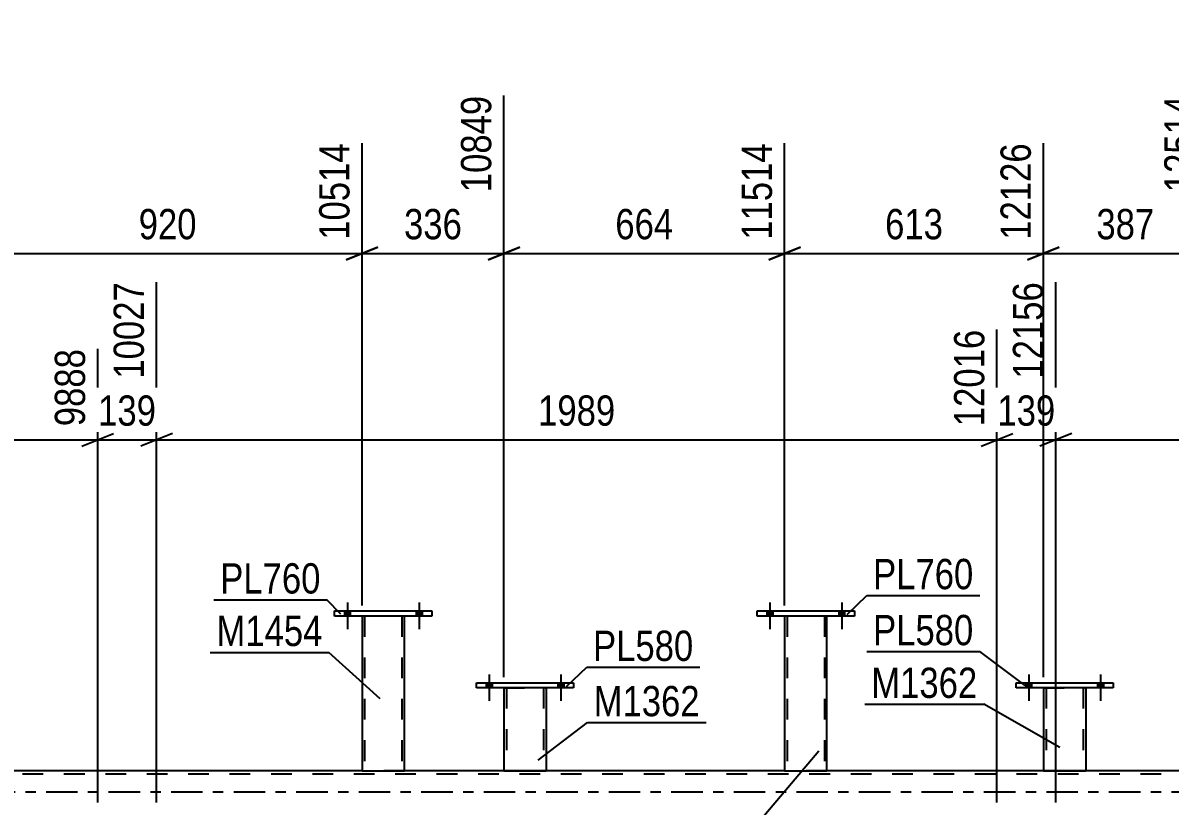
# Model space of a CAD drawing. Header units: millimetres. Extents: x -89 to 752, y -437 to 157.
# Drawn here: x 371.4 to 480, y -1.3 to 72.8 of the extents above; entities that cross this region are included whole.
import ezdxf

# ---------------------------------------------------------------- set-up
doc = ezdxf.new("R2010")
doc.units = ezdxf.units.MM
doc.linetypes.add('DXK_LINE_DOT2', pattern=[3.9198, 1.9599, -1.9599])
doc.linetypes.add('DXK_LINE_DOT3', pattern=[5.9187, 2.979, -0.9799, 0.9799, -0.9799])
doc.styles.add('Arial Narrow', font='ARIALN.TTF', dxfattribs={"height": 0.2})

# ---------------------------------------------------------------- blocks, each defined once
blk = doc.blocks.new('Part-318886155-3144 - 2857')
at = {"color": 2, "linetype": 'Continuous'}
for p, q in [((400.93, 17.12), (410.13, 17.12)), ((400.93, 16.64), (400.93, 17.12)), ((410.13, 16.64), (400.93, 16.64)), ((410.13, 17.12), (410.13, 16.64))]:
    blk.add_line(p, q, dxfattribs=at)
blk = doc.blocks.new('Part-318886155-3030 - 2857')
at = {"color": 2, "linetype": 'Continuous'}
for p, q in [((416.95, 9.84), (416.95, 2)), ((420.95, 9.84), (420.95, 2)), ((416.95, 2), (420.95, 2))]:
    blk.add_line(p, q, dxfattribs=at)
at = {"color": 7, "linetype": 'DXK_LINE_DOT2'}
for p, q in [((416.95, 9.84), (420.95, 9.84)), ((417.19, 9.84), (417.19, 2)), ((420.71, 9.84), (420.71, 2)), ((420.66, 2), (420.69, 2)), ((420.66, 2), (420.69, 2)), ((420.69, 2), (420.71, 2)), ((420.69, 2), (420.71, 2))]:
    blk.add_line(p, q, dxfattribs=at)
blk = doc.blocks.new('Part-318886155-3035 - 2857')
at = {"color": 2, "linetype": 'Continuous'}
for p, q in [((468.03, 9.84), (468.03, 2)), ((472.03, 9.84), (472.03, 2)), ((468.03, 2), (472.03, 2))]:
    blk.add_line(p, q, dxfattribs=at)
at = {"color": 7, "linetype": 'DXK_LINE_DOT2'}
for p, q in [((468.03, 9.84), (472.03, 9.84)), ((468.27, 9.84), (468.27, 2)), ((471.79, 9.84), (471.79, 2)), ((471.74, 2), (471.77, 2)), ((471.74, 2), (471.77, 2)), ((471.77, 2), (471.79, 2)), ((471.77, 2), (471.79, 2))]:
    blk.add_line(p, q, dxfattribs=at)
blk = doc.blocks.new('Part-318886155-3085 - 2857')
at = {"color": 2, "linetype": 'Continuous'}
for p, q in [((440.93, 17.12), (450.13, 17.12)), ((440.93, 16.64), (440.93, 17.12)), ((450.13, 16.64), (440.93, 16.64)), ((450.13, 17.12), (450.13, 16.64))]:
    blk.add_line(p, q, dxfattribs=at)
blk = doc.blocks.new('Part-318886155-3149 - 2857')
at = {"color": 2, "linetype": 'Continuous'}
for p, q in [((403.53, 16.64), (403.53, 2)), ((407.53, 2), (407.53, 16.64)), ((403.53, 2), (407.53, 2))]:
    blk.add_line(p, q, dxfattribs=at)
at = {"color": 7, "linetype": 'DXK_LINE_DOT2'}
for p, q in [((407.53, 16.64), (403.53, 16.64)), ((403.77, 16.64), (403.77, 2)), ((407.29, 16.64), (407.29, 2)), ((407.23, 2), (407.27, 2)), ((407.23, 2), (407.27, 2)), ((407.27, 2), (407.29, 2)), ((407.27, 2), (407.29, 2))]:
    blk.add_line(p, q, dxfattribs=at)
blk = doc.blocks.new('Part-318886155-3233 - 2857')
at = {"color": 2, "linetype": 'Continuous'}
for p, q in [((465.43, 10.32), (474.63, 10.32)), ((465.43, 9.84), (465.43, 10.32)), ((474.63, 9.84), (465.43, 9.84)), ((474.63, 10.32), (474.63, 9.84))]:
    blk.add_line(p, q, dxfattribs=at)
blk = doc.blocks.new('Part-318886155-3243 - 2857')
at = {"color": 2, "linetype": 'Continuous'}
for p, q in [((414.35, 10.32), (423.55, 10.32)), ((414.35, 9.84), (414.35, 10.32)), ((423.55, 9.84), (414.35, 9.84)), ((423.55, 10.32), (423.55, 9.84))]:
    blk.add_line(p, q, dxfattribs=at)
blk = doc.blocks.new('Part-318886155-3248 - 2857')
at = {"color": 2, "linetype": 'Continuous'}
for p, q in [((443.53, 16.64), (443.53, 2)), ((447.53, 2), (447.53, 16.64)), ((443.53, 2), (447.53, 2))]:
    blk.add_line(p, q, dxfattribs=at)
at = {"color": 7, "linetype": 'DXK_LINE_DOT2'}
for p, q in [((447.53, 16.64), (443.53, 16.64)), ((443.77, 16.64), (443.77, 2)), ((447.29, 16.64), (447.29, 2)), ((447.23, 2), (447.27, 2)), ((447.23, 2), (447.27, 2)), ((447.27, 2), (447.29, 2)), ((447.27, 2), (447.29, 2))]:
    blk.add_line(p, q, dxfattribs=at)
blk = doc.blocks.new('Bolt-318886155-3301 - 2857')
at = {"linetype": 'Continuous'}
for points in [[(466.35, 9.84), (466.91, 9.84), (466.91, 10.32), (466.35, 10.32)], [(466.35, 9.84), (466.91, 9.84), (466.91, 10.32), (466.35, 10.32)], [(473.15, 9.84), (473.71, 9.84), (473.71, 10.32), (473.15, 10.32)], [(473.15, 9.84), (473.71, 9.84), (473.71, 10.32), (473.15, 10.32)]]:
    blk.add_hatch(color=1, dxfattribs=at).paths.add_polyline_path(points)
at = {"color": 1, "linetype": 'Continuous'}
for p, q in [((466.63, 11.12), (466.63, 8.6)), ((466.63, 11.12), (466.63, 8.6)), ((473.43, 11.12), (473.43, 8.6)), ((473.43, 11.12), (473.43, 8.6)), ((466.35, 10.32), (466.35, 9.84)), ((466.35, 10.32), (466.35, 9.84)), ((466.91, 10.32), (466.91, 9.84)), ((466.91, 10.32), (466.91, 9.84)), ((473.15, 10.32), (473.15, 9.84)), ((473.15, 10.32), (473.15, 9.84)), ((473.71, 10.32), (473.71, 9.84)), ((473.71, 10.32), (473.71, 9.84))]:
    blk.add_line(p, q, dxfattribs=at)
blk = doc.blocks.new('Bolt-318886155-3302 - 2857')
at = {"linetype": 'Continuous'}
for points in [[(441.85, 16.64), (442.41, 16.64), (442.41, 17.12), (441.85, 17.12)], [(441.85, 16.64), (442.41, 16.64), (442.41, 17.12), (441.85, 17.12)], [(448.65, 16.64), (449.21, 16.64), (449.21, 17.12), (448.65, 17.12)], [(448.65, 16.64), (449.21, 16.64), (449.21, 17.12), (448.65, 17.12)]]:
    blk.add_hatch(color=1, dxfattribs=at).paths.add_polyline_path(points)
at = {"color": 1, "linetype": 'Continuous'}
for p, q in [((442.13, 17.92), (442.13, 15.4)), ((442.13, 17.92), (442.13, 15.4)), ((448.93, 17.92), (448.93, 15.4)), ((448.93, 17.92), (448.93, 15.4)), ((441.85, 17.12), (441.85, 16.64)), ((441.85, 17.12), (441.85, 16.64)), ((442.41, 17.12), (442.41, 16.64)), ((442.41, 17.12), (442.41, 16.64)), ((448.65, 17.12), (448.65, 16.64)), ((448.65, 17.12), (448.65, 16.64)), ((449.21, 17.12), (449.21, 16.64)), ((449.21, 17.12), (449.21, 16.64))]:
    blk.add_line(p, q, dxfattribs=at)
blk = doc.blocks.new('Bolt-318886155-3342 - 2857')
at = {"linetype": 'Continuous'}
for points in [[(415.27, 9.84), (415.83, 9.84), (415.83, 10.32), (415.27, 10.32)], [(415.27, 9.84), (415.83, 9.84), (415.83, 10.32), (415.27, 10.32)], [(422.07, 9.84), (422.63, 9.84), (422.63, 10.32), (422.07, 10.32)], [(422.07, 9.84), (422.63, 9.84), (422.63, 10.32), (422.07, 10.32)]]:
    blk.add_hatch(color=1, dxfattribs=at).paths.add_polyline_path(points)
at = {"color": 1, "linetype": 'Continuous'}
for p, q in [((415.55, 11.12), (415.55, 8.6)), ((415.55, 11.12), (415.55, 8.6)), ((422.35, 11.12), (422.35, 8.6)), ((422.35, 11.12), (422.35, 8.6)), ((415.27, 10.32), (415.27, 9.84)), ((415.27, 10.32), (415.27, 9.84)), ((415.83, 10.32), (415.83, 9.84)), ((415.83, 10.32), (415.83, 9.84)), ((422.07, 10.32), (422.07, 9.84)), ((422.07, 10.32), (422.07, 9.84)), ((422.63, 10.32), (422.63, 9.84)), ((422.63, 10.32), (422.63, 9.84))]:
    blk.add_line(p, q, dxfattribs=at)
blk = doc.blocks.new('Bolt-318886155-3343 - 2857')
at = {"linetype": 'Continuous'}
for points in [[(401.85, 16.64), (402.41, 16.64), (402.41, 17.12), (401.85, 17.12)], [(401.85, 16.64), (402.41, 16.64), (402.41, 17.12), (401.85, 17.12)], [(408.65, 16.64), (409.21, 16.64), (409.21, 17.12), (408.65, 17.12)], [(408.65, 16.64), (409.21, 16.64), (409.21, 17.12), (408.65, 17.12)]]:
    blk.add_hatch(color=1, dxfattribs=at).paths.add_polyline_path(points)
at = {"color": 1, "linetype": 'Continuous'}
for p, q in [((402.13, 17.92), (402.13, 15.4)), ((402.13, 17.92), (402.13, 15.4)), ((408.93, 17.92), (408.93, 15.4)), ((408.93, 17.92), (408.93, 15.4)), ((401.85, 17.12), (401.85, 16.64)), ((401.85, 17.12), (401.85, 16.64)), ((402.41, 17.12), (402.41, 16.64)), ((402.41, 17.12), (402.41, 16.64)), ((408.65, 17.12), (408.65, 16.64)), ((408.65, 17.12), (408.65, 16.64)), ((409.21, 17.12), (409.21, 16.64)), ((409.21, 17.12), (409.21, 16.64))]:
    blk.add_line(p, q, dxfattribs=at)
blk = doc.blocks.new('Part-318886155-3492 - 2857')
at = {"color": 7, "linetype": 'DXK_LINE_DOT2'}
for p, q in [((698.69, 1.68), (-17.02, 1.68)), ((407.53, 2), (403.53, 2)), ((447.53, 2), (443.53, 2))]:
    blk.add_line(p, q, dxfattribs=at)
at = {"color": 2, "linetype": 'Continuous'}
for p, q in [((403.53, 2), (366.71, 2)), ((443.53, 2), (407.53, 2)), ((483.53, 2), (447.53, 2))]:
    blk.add_line(p, q, dxfattribs=at)
at = {"color": 7, "linetype": 'DXK_LINE_DOT3'}
blk.add_line((-17.02, 0), (698.69, 0), dxfattribs=at)
blk = doc.blocks.new('StraightDimension-318886155-4115 - 2857')
at = {"color": 7, "linetype": 'Continuous'}
for p, q in [((443.53, 17.64), (443.53, 61.38)), ((468.03, 10.84), (468.03, 61.38)), ((445.03, 51.54), (442.03, 50.34)), ((466.53, 50.34), (469.53, 51.54)), ((443.53, 50.94), (468.03, 50.94))]:
    blk.add_line(p, q, dxfattribs=at)
at = {"color": 0}
blk.add_wipeout([(459.12, 51.69), (459.12, 55.89), (452.44, 55.89), (452.44, 51.69)], dxfattribs=at)
at = {"color": 3, "style": 'Arial Narrow'}
blk.add_text('613', height=2.863, dxfattribs=at).set_placement((453.04, 52.29))
at = {"color": 0, "linetype": 'Continuous'}
blk.add_wipeout([(467.43, 61.98), (463.23, 61.98), (463.23, 51.64), (467.43, 51.64)], dxfattribs=at)
at = {"color": 3, "linetype": 'Continuous', "style": 'Arial Narrow'}
blk.add_text('12126', height=2.863, rotation=90.0002, dxfattribs=at).set_placement((466.83, 52.24))
blk = doc.blocks.new('StraightDimension-318886155-4117 - 2857')
at = {"color": 7, "linetype": 'Continuous'}
for p, q in [((416.95, 10.84), (416.95, 65.88)), ((403.53, 17.64), (403.53, 61.38)), ((405.03, 51.54), (402.03, 50.34)), ((415.45, 50.34), (418.45, 51.54)), ((403.53, 50.94), (416.95, 50.94))]:
    blk.add_line(p, q, dxfattribs=at)
at = {"color": 0}
blk.add_wipeout([(413.58, 51.69), (413.58, 55.89), (406.9, 55.89), (406.9, 51.69)], dxfattribs=at)
at = {"color": 3, "style": 'Arial Narrow'}
blk.add_text('336', height=2.863, dxfattribs=at).set_placement((407.5, 52.29))
at = {"color": 0, "linetype": 'Continuous'}
blk.add_wipeout([(416.35, 66.48), (412.15, 66.48), (412.15, 56.14), (416.35, 56.14)], dxfattribs=at)
at = {"color": 3, "linetype": 'Continuous', "style": 'Arial Narrow'}
blk.add_text('10849', height=2.863, rotation=90.0002, dxfattribs=at).set_placement((415.75, 56.74))
blk = doc.blocks.new('StraightDimension-318886155-3937 - 2857')
at = {"color": 7, "linetype": 'Continuous'}
for p, q in [((298.94, -1), (298.94, 46.41)), ((378.5, -1), (378.5, 41.91)), ((300.44, 33.9), (297.44, 32.7)), ((377, 32.7), (380, 33.9)), ((298.94, 33.3), (378.5, 33.3))]:
    blk.add_line(p, q, dxfattribs=at)
at = {"color": 0}
blk.add_wipeout([(342.97, 34.05), (342.97, 38.25), (334.46, 38.25), (334.46, 34.05)], dxfattribs=at)
at = {"color": 3, "style": 'Arial Narrow'}
blk.add_text('1989', height=2.863, dxfattribs=at).set_placement((335.06, 34.65))
at = {"color": 0, "linetype": 'Continuous'}
blk.add_wipeout([(377.9, 42.51), (373.7, 42.51), (373.7, 34), (377.9, 34)], dxfattribs=at)
at = {"color": 3, "linetype": 'Continuous', "style": 'Arial Narrow'}
blk.add_text('9888', height=2.863, rotation=90.0002, dxfattribs=at).set_placement((377.3, 34.6))
blk = doc.blocks.new('StraightDimension-318886155-4116 - 2857')
at = {"color": 7, "linetype": 'Continuous'}
for p, q in [((416.95, 10.84), (416.95, 65.88)), ((443.53, 17.64), (443.53, 61.38)), ((418.45, 51.54), (415.45, 50.34)), ((442.03, 50.34), (445.03, 51.54)), ((416.95, 50.94), (443.53, 50.94))]:
    blk.add_line(p, q, dxfattribs=at)
at = {"color": 0}
blk.add_wipeout([(433.58, 51.69), (433.58, 55.89), (426.9, 55.89), (426.9, 51.69)], dxfattribs=at)
at = {"color": 3, "style": 'Arial Narrow'}
blk.add_text('664', height=2.863, dxfattribs=at).set_placement((427.5, 52.29))
at = {"color": 0, "linetype": 'Continuous'}
blk.add_wipeout([(442.93, 61.98), (438.73, 61.98), (438.73, 51.64), (442.93, 51.64)], dxfattribs=at)
at = {"color": 3, "linetype": 'Continuous', "style": 'Arial Narrow'}
blk.add_text('11514', height=2.863, rotation=90.0002, dxfattribs=at).set_placement((442.33, 52.24))
blk = doc.blocks.new('StraightDimension-318886155-3808 - 2857')
at = {"color": 7, "linetype": 'Continuous'}
for p, q in [((384.07, -1), (384.07, 48.24)), ((463.63, -1), (463.63, 43.74)), ((385.57, 33.9), (382.57, 32.7)), ((462.13, 32.7), (465.13, 33.9)), ((384.07, 33.3), (463.63, 33.3))]:
    blk.add_line(p, q, dxfattribs=at)
at = {"color": 0}
blk.add_wipeout([(428.11, 34.05), (428.11, 38.25), (419.59, 38.25), (419.59, 34.05)], dxfattribs=at)
at = {"color": 3, "style": 'Arial Narrow'}
blk.add_text('1989', height=2.863, dxfattribs=at).set_placement((420.19, 34.65))
at = {"color": 0, "linetype": 'Continuous'}
blk.add_wipeout([(463.03, 44.34), (458.83, 44.34), (458.83, 34), (463.03, 34)], dxfattribs=at)
at = {"color": 3, "linetype": 'Continuous', "style": 'Arial Narrow'}
blk.add_text('12016', height=2.863, rotation=90.0002, dxfattribs=at).set_placement((462.43, 34.6))
blk = doc.blocks.new('StraightDimension-318886155-3828 - 2857')
at = {"color": 7, "linetype": 'Continuous'}
for p, q in [((384.07, -1), (384.07, 48.24)), ((378.5, -1), (378.5, 41.91)), ((377, 32.7), (380, 33.9)), ((385.57, 33.9), (382.57, 32.7)), ((378.5, 33.3), (384.07, 33.3))]:
    blk.add_line(p, q, dxfattribs=at)
at = {"color": 0}
blk.add_wipeout([(384.62, 34.05), (384.62, 38.25), (377.94, 38.25), (377.94, 34.05)], dxfattribs=at)
at = {"color": 3, "style": 'Arial Narrow'}
blk.add_text('139', height=2.863, dxfattribs=at).set_placement((378.54, 34.65))
at = {"color": 0, "linetype": 'Continuous'}
blk.add_wipeout([(383.47, 48.84), (379.27, 48.84), (379.27, 38.5), (383.47, 38.5)], dxfattribs=at)
at = {"color": 3, "linetype": 'Continuous', "style": 'Arial Narrow'}
blk.add_text('10027', height=2.863, rotation=90.0002, dxfattribs=at).set_placement((382.87, 39.1))
blk = doc.blocks.new('StraightDimension-318886155-3868 - 2857')
at = {"color": 7, "linetype": 'Continuous'}
for p, q in [((469.2, -1), (469.2, 48.24)), ((548.76, -1), (548.76, 43.74)), ((470.7, 33.9), (467.7, 32.7)), ((547.26, 32.7), (550.26, 33.9)), ((469.2, 33.3), (548.76, 33.3))]:
    blk.add_line(p, q, dxfattribs=at)
at = {"color": 0}
blk.add_wipeout([(513.24, 34.05), (513.24, 38.25), (504.73, 38.25), (504.73, 34.05)], dxfattribs=at)
at = {"color": 3, "style": 'Arial Narrow'}
blk.add_text('1989', height=2.863, dxfattribs=at).set_placement((505.33, 34.65))
at = {"color": 0, "linetype": 'Continuous'}
blk.add_wipeout([(548.16, 44.34), (543.96, 44.34), (543.96, 34), (548.16, 34)], dxfattribs=at)
at = {"color": 3, "linetype": 'Continuous', "style": 'Arial Narrow'}
blk.add_text('14145', height=2.863, rotation=90.0002, dxfattribs=at).set_placement((547.56, 34.6))
blk = doc.blocks.new('StraightDimension-318886155-3887 - 2857')
at = {"color": 7, "linetype": 'Continuous'}
for p, q in [((469.2, -1), (469.2, 48.24)), ((463.63, -1), (463.63, 43.74)), ((462.13, 32.7), (465.13, 33.9)), ((470.7, 33.9), (467.7, 32.7)), ((463.63, 33.3), (469.2, 33.3))]:
    blk.add_line(p, q, dxfattribs=at)
at = {"color": 0}
blk.add_wipeout([(469.76, 34.05), (469.76, 38.25), (463.07, 38.25), (463.07, 34.05)], dxfattribs=at)
at = {"color": 3, "style": 'Arial Narrow'}
blk.add_text('139', height=2.863, dxfattribs=at).set_placement((463.67, 34.65))
at = {"color": 0, "linetype": 'Continuous'}
blk.add_wipeout([(468.6, 48.84), (464.4, 48.84), (464.4, 38.5), (468.6, 38.5)], dxfattribs=at)
at = {"color": 3, "linetype": 'Continuous', "style": 'Arial Narrow'}
blk.add_text('12156', height=2.863, rotation=90.0002, dxfattribs=at).set_placement((468, 39.1))
blk = doc.blocks.new('StraightDimension-318886155-4114 - 2857')
at = {"color": 7, "linetype": 'Continuous'}
for p, q in [((483.53, 17.64), (483.53, 65.88)), ((468.03, 10.84), (468.03, 61.38)), ((469.53, 51.54), (466.53, 50.34)), ((482.03, 50.34), (485.03, 51.54)), ((468.03, 50.94), (483.53, 50.94))]:
    blk.add_line(p, q, dxfattribs=at)
at = {"color": 0}
blk.add_wipeout([(479.12, 51.69), (479.12, 55.89), (472.44, 55.89), (472.44, 51.69)], dxfattribs=at)
at = {"color": 3, "style": 'Arial Narrow'}
blk.add_text('387', height=2.863, dxfattribs=at).set_placement((473.04, 52.29))
at = {"color": 0, "linetype": 'Continuous'}
blk.add_wipeout([(482.93, 66.48), (478.73, 66.48), (478.73, 56.14), (482.93, 56.14)], dxfattribs=at)
at = {"color": 3, "linetype": 'Continuous', "style": 'Arial Narrow'}
blk.add_text('12514', height=2.863, rotation=90.0002, dxfattribs=at).set_placement((482.33, 56.74))
blk = doc.blocks.new('StraightDimension-318886155-4118 - 2857')
at = {"color": 7, "linetype": 'Continuous'}
for p, q in [((366.71, 18.48), (366.71, 72.76)), ((403.53, 17.64), (403.53, 61.38)), ((368.21, 51.54), (365.21, 50.34)), ((402.03, 50.34), (405.03, 51.54)), ((366.71, 50.94), (403.53, 50.94))]:
    blk.add_line(p, q, dxfattribs=at)
at = {"color": 0}
blk.add_wipeout([(388.46, 51.69), (388.46, 55.89), (381.78, 55.89), (381.78, 51.69)], dxfattribs=at)
at = {"color": 3, "style": 'Arial Narrow'}
blk.add_text('920', height=2.863, dxfattribs=at).set_placement((382.38, 52.29))
at = {"color": 0, "linetype": 'Continuous'}
blk.add_wipeout([(402.93, 61.98), (398.73, 61.98), (398.73, 51.64), (402.93, 51.64)], dxfattribs=at)
at = {"color": 3, "linetype": 'Continuous', "style": 'Arial Narrow'}
blk.add_text('10514', height=2.863, rotation=90.0002, dxfattribs=at).set_placement((402.33, 52.24))
blk = doc.blocks.new('Mark-318886155-3031 - 2857')
at = {"color": 30, "linetype": 'Continuous'}
for p in [(451.13, 8.29), (469.59, 4.21)]:
    blk.add_line(p, (462.38, 8.29), dxfattribs=at)
at = {"color": 0}
blk.add_wipeout([(461.78, 8.89), (461.78, 11.89), (451.73, 11.89), (451.73, 8.89)], dxfattribs=at)
blk.add_wipeout([(461.78, 8.89), (461.78, 11.89), (451.73, 11.89), (451.73, 8.89)], dxfattribs=at)
at = {"color": 3, "style": 'Arial Narrow'}
blk.add_text('M1362', height=2.863, dxfattribs=at).set_placement((451.73, 8.89))
blk = doc.blocks.new('Mark-318886155-3026 - 2857')
at = {"color": 30, "linetype": 'Continuous'}
for p, q in [((420.18, 2.99), (424.85, 6.56)), ((424.85, 6.56), (436.1, 6.56))]:
    blk.add_line(p, q, dxfattribs=at)
at = {"color": 0}
blk.add_wipeout([(435.5, 7.16), (435.5, 10.16), (425.45, 10.16), (425.45, 7.16)], dxfattribs=at)
blk.add_wipeout([(435.5, 7.16), (435.5, 10.16), (425.45, 10.16), (425.45, 7.16)], dxfattribs=at)
at = {"color": 3, "style": 'Arial Narrow'}
blk.add_text('M1362', height=2.863, dxfattribs=at).set_placement((425.45, 7.16))
blk = doc.blocks.new('Mark-318886155-3081 - 2857')
at = {"color": 30, "linetype": 'Continuous'}
for p, q in [((449.46, 16.78), (451.3, 18.58)), ((451.3, 18.58), (462.01, 18.58))]:
    blk.add_line(p, q, dxfattribs=at)
at = {"color": 0}
blk.add_wipeout([(461.41, 19.18), (461.41, 22.18), (451.9, 22.18), (451.9, 19.18)], dxfattribs=at)
blk.add_wipeout([(461.41, 19.18), (461.41, 22.18), (451.9, 22.18), (451.9, 19.18)], dxfattribs=at)
at = {"color": 3, "style": 'Arial Narrow'}
blk.add_text('PL760', height=2.863, dxfattribs=at).set_placement((451.9, 19.18))
blk = doc.blocks.new('Mark-318886155-3140 - 2857')
at = {"color": 30, "linetype": 'Continuous'}
for p in [(389.5, 18.17), (401.5, 16.83)]:
    blk.add_line(p, (400.2, 18.17), dxfattribs=at)
at = {"color": 0}
blk.add_wipeout([(399.6, 18.77), (399.6, 21.77), (390.1, 21.77), (390.1, 18.77)], dxfattribs=at)
blk.add_wipeout([(399.6, 18.77), (399.6, 21.77), (390.1, 21.77), (390.1, 18.77)], dxfattribs=at)
at = {"color": 3, "style": 'Arial Narrow'}
blk.add_text('PL760', height=2.863, dxfattribs=at).set_placement((390.1, 18.77))
blk = doc.blocks.new('Mark-318886155-3145 - 2857')
at = {"color": 30, "linetype": 'Continuous'}
for p in [(389.14, 13.2), (405.23, 8.8)]:
    blk.add_line(p, (400.39, 13.2), dxfattribs=at)
at = {"color": 0}
blk.add_wipeout([(399.79, 13.8), (399.79, 16.8), (389.74, 16.8), (389.74, 13.8)], dxfattribs=at)
blk.add_wipeout([(399.79, 13.8), (399.79, 16.8), (389.74, 16.8), (389.74, 13.8)], dxfattribs=at)
at = {"color": 3, "style": 'Arial Narrow'}
blk.add_text('M1454', height=2.863, dxfattribs=at).set_placement((389.74, 13.8))
blk = doc.blocks.new('Mark-318886155-3229 - 2857')
at = {"color": 30, "linetype": 'Continuous'}
for p in [(451.3, 13.28), (466.31, 10.06)]:
    blk.add_line(p, (462, 13.28), dxfattribs=at)
at = {"color": 0}
blk.add_wipeout([(461.4, 13.88), (461.4, 16.88), (451.9, 16.88), (451.9, 13.88)], dxfattribs=at)
blk.add_wipeout([(461.4, 13.88), (461.4, 16.88), (451.9, 16.88), (451.9, 13.88)], dxfattribs=at)
at = {"color": 3, "style": 'Arial Narrow'}
blk.add_text('PL580', height=2.863, dxfattribs=at).set_placement((451.9, 13.88))
blk = doc.blocks.new('Mark-318886155-3239 - 2857')
at = {"color": 30, "linetype": 'Continuous'}
for p, q in [((422.89, 9.98), (424.79, 11.79)), ((424.79, 11.79), (435.5, 11.79))]:
    blk.add_line(p, q, dxfattribs=at)
at = {"color": 0}
blk.add_wipeout([(434.9, 12.39), (434.9, 15.39), (425.39, 15.39), (425.39, 12.39)], dxfattribs=at)
blk.add_wipeout([(434.9, 12.39), (434.9, 15.39), (425.39, 15.39), (425.39, 12.39)], dxfattribs=at)
at = {"color": 3, "style": 'Arial Narrow'}
blk.add_text('PL580', height=2.863, dxfattribs=at).set_placement((425.39, 12.39))
blk = doc.blocks.new('Mark-318886155-3244 - 2857')
at = {"color": 30, "linetype": 'Continuous'}
for p in [(446.76, 3.85), (426.34, -6.98)]:
    blk.add_line(p, (437.59, -6.98), dxfattribs=at)
at = {"color": 0}
blk.add_wipeout([(436.99, -6.38), (436.99, -3.38), (426.94, -3.38), (426.94, -6.38)], dxfattribs=at)
blk.add_wipeout([(436.99, -6.38), (436.99, -3.38), (426.94, -3.38), (426.94, -6.38)], dxfattribs=at)
at = {"color": 3, "style": 'Arial Narrow'}
blk.add_text('M1454', height=2.863, dxfattribs=at).set_placement((426.94, -6.38))

msp = doc.modelspace()

# ---------------------------------------------------------------- block references
for name in ['Bolt-318886155-3343 - 2857', 'Bolt-318886155-3302 - 2857', 'Part-318886155-3144 - 2857', 'Part-318886155-3149 - 2857', 'Part-318886155-3085 - 2857', 'Part-318886155-3248 - 2857', 'Bolt-318886155-3342 - 2857', 'Bolt-318886155-3301 - 2857', 'Part-318886155-3243 - 2857', 'Part-318886155-3030 - 2857', 'Part-318886155-3233 - 2857', 'Part-318886155-3035 - 2857', 'Part-318886155-3492 - 2857']:
    msp.add_blockref(name, (0, 0))

# ---------------------------------------------------------------- next in the draw order: block references
for name in ['StraightDimension-318886155-4117 - 2857', 'StraightDimension-318886155-4115 - 2857', 'StraightDimension-318886155-3937 - 2857']:
    msp.add_blockref(name, (0, 0))

# ---------------------------------------------------------------- next in the draw order: block references
for name in ['StraightDimension-318886155-4116 - 2857', 'StraightDimension-318886155-3868 - 2857']:
    msp.add_blockref(name, (0, 0))

# ---------------------------------------------------------------- next in the draw order: block references
msp.add_blockref('StraightDimension-318886155-3808 - 2857', (0, 0))

# ---------------------------------------------------------------- next in the draw order: block references
for name in ['StraightDimension-318886155-3828 - 2857', 'StraightDimension-318886155-3887 - 2857', 'Mark-318886155-3026 - 2857']:
    msp.add_blockref(name, (0, 0))

# ---------------------------------------------------------------- next in the draw order: block references
for name in ['StraightDimension-318886155-4118 - 2857', 'StraightDimension-318886155-4114 - 2857', 'Mark-318886155-3081 - 2857', 'Mark-318886155-3239 - 2857', 'Mark-318886155-3244 - 2857']:
    msp.add_blockref(name, (0, 0))

# ---------------------------------------------------------------- next in the draw order: block references
for name in ['Mark-318886155-3140 - 2857', 'Mark-318886155-3031 - 2857']:
    msp.add_blockref(name, (0, 0))

# ---------------------------------------------------------------- next in the draw order: block references
for name in ['Mark-318886155-3145 - 2857', 'Mark-318886155-3229 - 2857']:
    msp.add_blockref(name, (0, 0))

doc.saveas('drawing.dxf')
